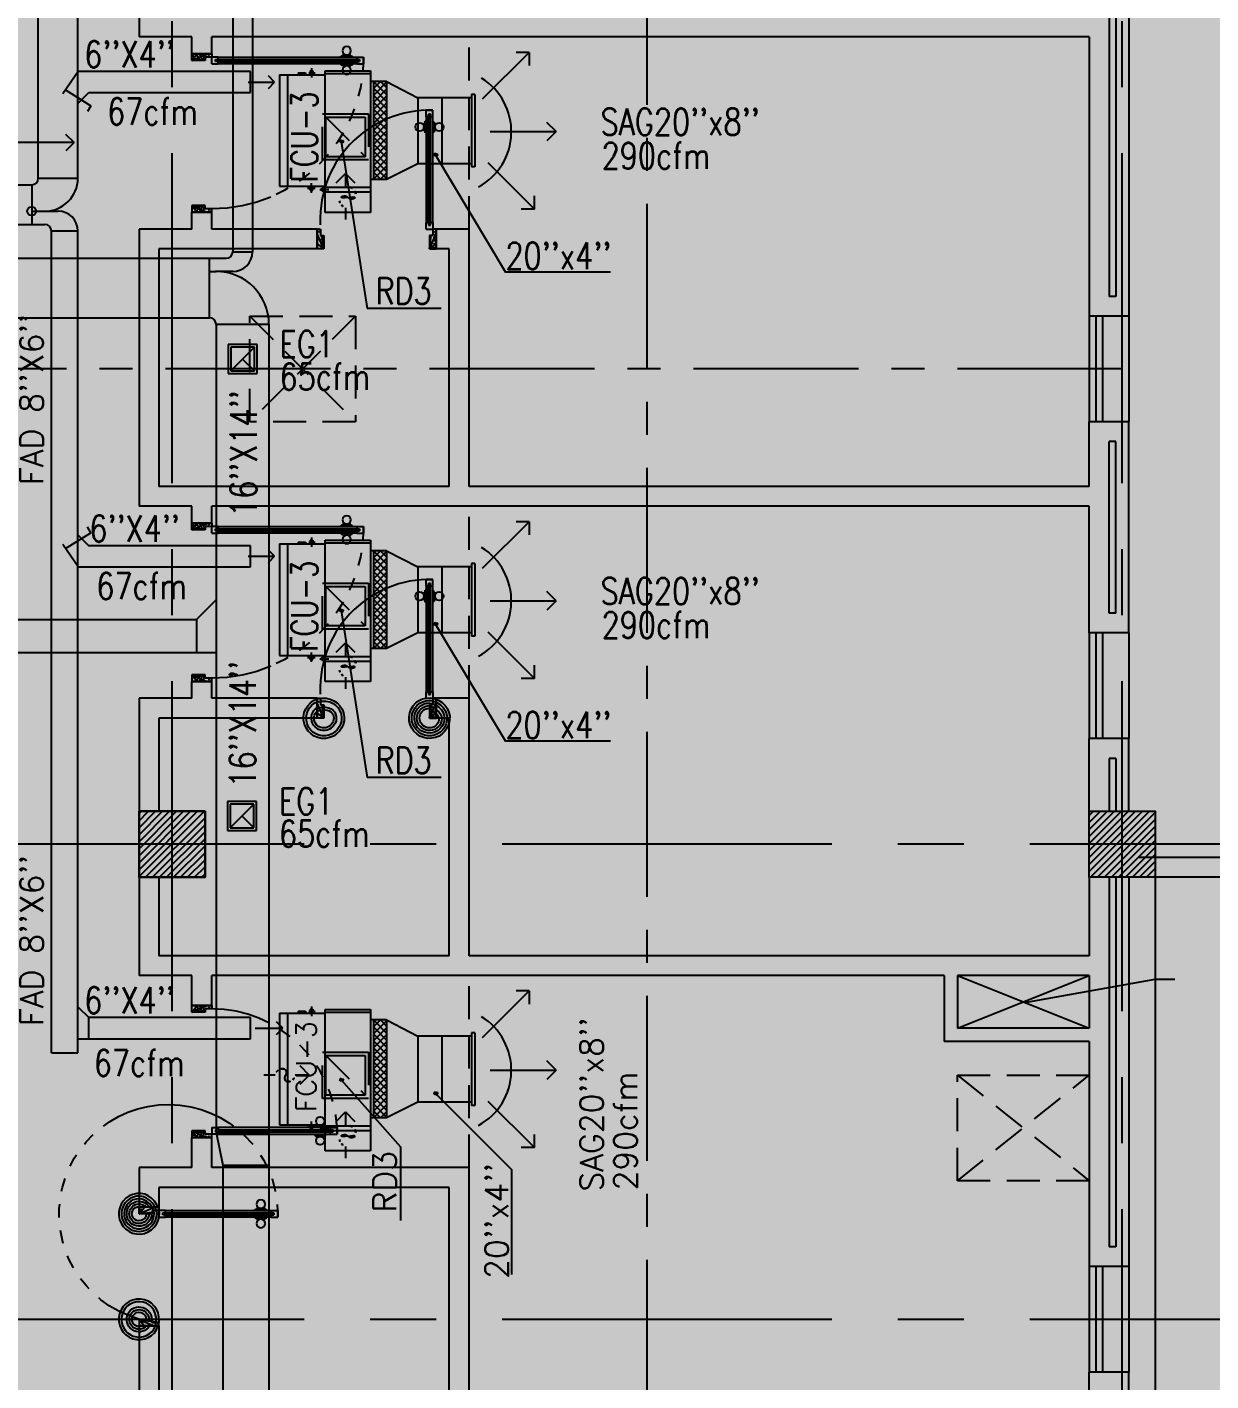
# Model space of a CAD drawing. Extents: x 417866231.7 to 417866328.5, y 43498046.7 to 43498124.2.
# Drawn here: x 417866288.98 to 417866297.95, y 43498063.92 to 43498074.18 of the extents above; entities that cross this region are included whole.
import ezdxf

# ---------------------------------------------------------------- set-up
doc = ezdxf.new("R2010")
doc.units = 0
doc.header["$MEASUREMENT"] = 0
for name, pattern in [('CENTER', [2, 1.25, -0.25, 0.25, -0.25]), ('CENTERX2', [4, 2.5, -0.5, 0.5, -0.5]), ('HIDDEN', [0.375, 0.25, -0.125])]:
    doc.linetypes.add(name, pattern=pattern)
doc.layers.get('0').update_dxf_attribs({"linetype": 'CONTINUOUS'})
for name, color, linetype in [('AXES', 11, 'CENTERX2'), ('AXES1', 11, 'CENTER'), ('COL', 7, 'CONTINUOUS'), ('DOOR', 9, 'CONTINUOUS'), ('DUCT', 6, 'CONTINUOUS'), ('EXDUCT', 10, 'CONTINUOUS'), ('FCU', 6, 'CONTINUOUS'), ('HAT', 11, 'CONTINUOUS'), ('INSUL', 9, 'CONTINUOUS'), ('M-EGU.', 2, 'CONTINUOUS'), ('M-TEXT', 2, 'CONTINUOUS'), ('PROJ-L', 9, 'CONTINUOUS'), ('PSUPPLY', 3, 'HIDDEN'), ('SCD', 2, 'CONTINUOUS'), ('SHAFT', 9, 'CONTINUOUS'), ('TEXT', 6, 'CONTINUOUS'), ('WALL', 9, 'CONTINUOUS'), ('WIN', 9, 'CONTINUOUS')]:
    doc.layers.add(name, color=color, linetype=linetype)
doc.styles.add('ROMANS', font='ROMANS.shx', dxfattribs={"width": 0.6})
doc.styles.add('SIMPLEX', font='simplex.shx', dxfattribs={"width": 0.8})
doc.dimstyles.new('DIM7', dxfattribs={"dimtxt": 0.24, "dimasz": 0.08, "dimexe": 0.07, "dimexo": 0.05, "dimgap": 0.07, "dimtad": 1, "dimzin": 0, "dimdsep": 46, "dimtxsty": 'SIMPLEX', "dimblk": 'ARCHTICK', "dimcen": 0.05, "dimdle": 0.05, "dimclrd": 4, "dimclre": 4, "dimclrt": 2, "dimadec": 0, "dimazin": 0, "dimtp": 2, "dimtm": 2, "dimtfac": 0.114286, "dimtix": 1, "dimtmove": 2, "dimatfit": 3, "dimldrblk": 'DOT', "dimfxl": 0, "dimtolj": 1, "dimtzin": 0, "dimarcsym": 0})

# ---------------------------------------------------------------- blocks, each defined once
blk = doc.blocks.new('DOOR100')
at = {"layer": 'DOOR', "color": 7, "linetype": 'ByBlock'}
for p, q in [((-75, 1250), (-75, 1300)), ((-75, 1300), (-25, 1300)), ((-25, 1300), (-75, 1300)), ((-58, 1250), (-75, 1250)), ((-58, 1250), (-58, 1270)), ((-42, 1270), (-58, 1270)), ((-42, 1250), (-42, 1270)), ((-25, 1250), (-42, 1250)), ((-25, 1250), (-25, 1300)), ((-91, 1205), (-91, 1140)), ((-82, 1205), (-91, 1205)), ((-82, 1140), (-91, 1140)), ((-82, 1128), (-82, 1218)), ((-75, 1218), (-82, 1218)), ((-82, 1205), (-82, 1140)), ((-25, 1218), (-18, 1218)), ((-18, 1128), (-18, 1218)), ((-18, 1205), (-18, 1140)), ((-18, 1205), (-9, 1205)), ((-18, 1140), (-9, 1140)), ((-9, 1205), (-9, 1140)), ((-75, 1128), (-82, 1128)), ((-25, 1128), (-18, 1128)), ((-1200, 0), (-1200, 150)), ((-1200, 150), (-1175, 150)), ((-1200, 150), (-1200, 0)), ((-1150, 0), (-1200, 114)), ((-1175, 150), (-1175, 100)), ((-75, 200), (-58, 200)), ((-75, 150), (-75, 200)), ((-75, 150), (-25, 150)), ((-58, 200), (-58, 180)), ((-58, 180), (-42, 180)), ((-50, 0), (0, 114)), ((-42, 200), (-25, 200)), ((-42, 180), (-42, 200)), ((-25, 200), (-25, 150)), ((0, 150), (-25, 150)), ((-25, 150), (-25, 100)), ((0, 0), (0, 150)), ((0, 150), (0, 0)), ((-1150, 0), (-1200, 40)), ((-1150, 0), (-1200, 0)), ((-1175, 100), (-1150, 100)), ((-1150, 0), (-1163, 100)), ((-1150, 100), (-1150, 0)), ((-50, 100), (-50, 0)), ((-50, 0), (-37, 100)), ((-25, 100), (-50, 100)), ((-50, 0), (0, 40)), ((-50, 0), (0, 0))]:
    blk.add_line(p, q, dxfattribs=at)
at = {"layer": 'DOOR', "linetype": 'ByBlock'}
for p, q in [((-75, 1250), (-75, 200)), ((-58, 200), (-58, 1250)), ((-42, 200), (-42, 1250)), ((-25, 200), (-25, 1250))]:
    blk.add_line(p, q, dxfattribs=at)
at = {"layer": 'DOOR', "color": 7, "linetype": 'ByBlock'}
for centre in [(-124, 1173), (24, 1173)]:
    blk.add_circle(centre, 32.4, dxfattribs=at)
at = {"layer": 'DOOR', "linetype": 'HIDDEN', "ltscale": 0.5}
blk.add_arc((-25, 150), 1150, 90, 180, dxfattribs=at)
at = {"layer": 'DOOR', "color": 7, "linetype": 'ByBlock'}
for centre, radius, start, end in [((-1150, 0), 154, 103.7142, 108.8947), ((-1150, 0), 134, 100.72, 111.8402), ((-50, 0), 134, 68.1598, 79.28), ((-50, 0), 114, 64.0838, 77.3774), ((-50, 0), 154, 71.1053, 76.2858), ((-1150, 0), 94.4, 90, 121.9818), ((-1150, 0), 74.4, 90, 132.2236), ((-1150, 0), 54.4, 90, 156.7926), ((-1150, 0), 34.4, 90, 180), ((-1150, 0), 14.4, 90, 180), ((-50, 0), 94.4, 58.0182, 90), ((-50, 0), 74.4, 47.7764, 90), ((-50, 0), 54.4, 23.2074, 90), ((-50, 0), 34.4, 0, 90), ((-50, 0), 14.4, 0, 90)]:
    blk.add_arc(centre, radius, start, end, dxfattribs=at)
blk = doc.blocks.new('*X105')
at = {"color": 0}
for p, q in [((253129, 132691), (253588, 133150)), ((253129, 132744), (253535, 133150)), ((253129, 132797), (253482, 133150)), ((253129, 132850), (253429, 133150)), ((253129, 132903), (253376, 133150)), ((253129, 132956), (253323, 133150)), ((253129, 133009), (253269, 133150)), ((253129, 133062), (253216, 133150)), ((253129, 133115), (253163, 133150)), ((253141, 132650), (253629, 133138)), ((253194, 132650), (253629, 133085)), ((253247, 132650), (253629, 133031)), ((253300, 132650), (253629, 132978)), ((253353, 132650), (253629, 132925)), ((253406, 132650), (253629, 132872)), ((253459, 132650), (253629, 132819)), ((253512, 132650), (253629, 132766)), ((253565, 132650), (253629, 132713)), ((253618, 132650), (253629, 132660))]:
    blk.add_line(p, q, dxfattribs=at)
blk = doc.blocks.new('COL50')
at = {"layer": 'COL'}
blk.add_lwpolyline([(-250, 250), (-250, -250), (250, -250), (250, 250)], close=True, dxfattribs=at)
blk = doc.blocks.new('DOOR90')
at = {"layer": 'DOOR', "color": 7, "linetype": 'ByBlock'}
for p, q in [((-150, 0), (0, 0)), ((-150, 0), (-150, -25)), ((0, -50), (-114, 0)), ((0, -50), (-40, 0)), ((0, -50), (0, 0)), ((-1000, -25), (-1050, -25)), ((-1050, -75), (-1050, -25)), ((-1050, -25), (-1050, -75)), ((-1000, -75), (-1050, -75)), ((-1000, -42), (-1020, -42)), ((-1020, -42), (-1020, -58)), ((-1000, -58), (-1020, -58)), ((-1000, -25), (-1000, -42)), ((-1000, -58), (-1000, -75)), ((-878, -18), (-968, -18)), ((-968, -25), (-968, -18)), ((-968, -75), (-968, -82)), ((-878, -82), (-968, -82)), ((-955, -9), (-890, -9)), ((-955, -18), (-955, -9)), ((-955, -18), (-890, -18)), ((-955, -82), (-890, -82)), ((-955, -82), (-955, -91)), ((-955, -91), (-890, -91)), ((-890, -18), (-890, -9)), ((-890, -82), (-890, -91)), ((-878, -25), (-878, -18)), ((-878, -75), (-878, -82)), ((-200, -25), (-150, -25)), ((-200, -42), (-200, -25)), ((-180, -42), (-200, -42)), ((-200, -58), (-180, -58)), ((-200, -75), (-200, -58)), ((-150, -75), (-200, -75)), ((-180, -58), (-180, -42)), ((-150, -25), (-100, -25)), ((-150, -75), (-150, -25)), ((-100, -25), (-100, -50)), ((0, -50), (-100, -37)), ((-100, -50), (0, -50)), ((-150, -875), (-100, -875)), ((-150, -900), (-150, -875)), ((-150, -900), (0, -900)), ((0, -900), (-150, -900)), ((0, -850), (-114, -900)), ((-100, -875), (-100, -850)), ((0, -850), (-100, -863)), ((-100, -850), (0, -850)), ((0, -850), (-40, -900)), ((0, -850), (0, -900))]:
    blk.add_line(p, q, dxfattribs=at)
at = {"layer": 'DOOR', "linetype": 'ByBlock'}
for p, q in [((-200, -25), (-1000, -25)), ((-200, -42), (-1000, -42)), ((-200, -58), (-1000, -58)), ((-1000, -75), (-200, -75))]:
    blk.add_line(p, q, dxfattribs=at)
at = {"layer": 'DOOR', "color": 7, "linetype": 'ByBlock'}
for centre in [(-923, 24), (-923, -124)]:
    blk.add_circle(centre, 32.4, dxfattribs=at)
for centre, radius, start, end in [((0, -50), 154, 161.1053, 166.2858), ((0, -50), 94.4, 148.0182, 180), ((0, -50), 134, 158.1598, 169.28), ((0, -50), 114, 154.0838, 167.3774), ((0, -50), 74.4, 137.7764, 180), ((0, -50), 54.4, 113.2074, 180), ((0, -50), 34.4, 90, 180), ((0, -50), 14.4, 90, 180), ((0, -850), 154, 193.7142, 198.8947), ((0, -850), 134, 190.72, 201.8402), ((0, -850), 94.4, 180, 211.9818), ((0, -850), 74.4, 180, 222.2236), ((0, -850), 54.4, 180, 246.7926), ((0, -850), 34.4, 180, 270), ((0, -850), 14.4, 180, 270)]:
    blk.add_arc(centre, radius, start, end, dxfattribs=at)
at = {"layer": 'DOOR', "linetype": 'HIDDEN', "ltscale": 0.5}
blk.add_arc((-222, -50), 828, 178.2701, 275.003, dxfattribs=at)
blk = doc.blocks.new('*X106')
at = {"color": 0}
for p, q in [((245928, 132650), (246428, 133150)), ((245929, 132703), (246375, 133150)), ((245929, 132756), (246322, 133150)), ((245929, 132809), (246269, 133150)), ((245929, 132862), (246216, 133150)), ((245929, 132915), (246163, 133150)), ((245929, 132968), (246110, 133150)), ((245929, 133021), (246057, 133150)), ((245929, 133074), (246004, 133150)), ((245929, 133127), (245951, 133150)), ((245981, 132650), (246429, 133097)), ((246034, 132650), (246429, 133044)), ((246087, 132650), (246429, 132991)), ((246140, 132650), (246429, 132938)), ((246193, 132650), (246429, 132885)), ((246246, 132650), (246429, 132832)), ((246299, 132650), (246429, 132779)), ((246353, 132650), (246429, 132726)), ((246406, 132650), (246429, 132673))]:
    blk.add_line(p, q, dxfattribs=at)
blk = doc.blocks.new('DOOR-10')
at = {"layer": 'DOOR', "color": 0, "linetype": 'ByBlock'}
for p, q in [((-26, 1100), (-76, 1100)), ((-76, 1100), (-26, 1100)), ((-76, 1050), (-76, 1100)), ((-59, 1050), (-76, 1050)), ((-43, 1070), (-59, 1070)), ((-59, 1050), (-59, 1070)), ((-43, 1050), (-43, 1070)), ((-26, 1050), (-43, 1050)), ((-26, 1050), (-26, 1100)), ((-83, 1005), (-92, 1005)), ((-92, 1005), (-92, 940)), ((-83, 940), (-92, 940)), ((-76, 1018), (-83, 1018)), ((-83, 928), (-83, 1018)), ((-83, 1005), (-83, 940)), ((-76, 928), (-83, 928)), ((-26, 1018), (-18, 1018)), ((-26, 928), (-18, 928)), ((-18, 928), (-18, 1018)), ((-18, 1005), (-9, 1005)), ((-18, 1005), (-18, 940)), ((-18, 940), (-9, 940)), ((-9, 1005), (-9, 940)), ((-1001, 0), (-1001, 150)), ((-1001, 150), (-976, 150)), ((-1001, 150), (-1001, 0)), ((-976, 150), (-976, 100)), ((-76, 200), (-59, 200)), ((-76, 150), (-76, 200)), ((-76, 150), (-26, 150)), ((-59, 200), (-59, 180)), ((-59, 180), (-43, 180)), ((-43, 200), (-26, 200)), ((-43, 180), (-43, 200)), ((-26, 200), (-26, 150)), ((-1, 150), (-26, 150)), ((-26, 150), (-26, 100)), ((-951, 0), (-1001, 0)), ((-976, 100), (-951, 100)), ((-951, 100), (-951, 0)), ((-51, 100), (-51, 0)), ((-26, 100), (-51, 100)), ((-51, 0), (-1, 0))]:
    blk.add_line(p, q, dxfattribs=at)
at = {"layer": 'DOOR', "linetype": 'ByBlock'}
for p, q in [((-76, 1050), (-76, 200)), ((-59, 200), (-59, 1050)), ((-43, 200), (-43, 1050)), ((-26, 200), (-26, 1050))]:
    blk.add_line(p, q, dxfattribs=at)
at = {"layer": 'DOOR', "color": 9, "linetype": 'ByBlock'}
for p, q in [((-951, 0), (-1001, 114)), ((-51, 0), (-1, 114)), ((-1, 0), (-1, 150)), ((-951, 0), (-1001, 40)), ((-951, 0), (-964, 100)), ((-51, 0), (-37, 100)), ((-51, 0), (-1, 40))]:
    blk.add_line(p, q, dxfattribs=at)
at = {"layer": 'DOOR', "color": 0, "linetype": 'ByBlock'}
for centre in [(-124, 973), (23, 973)]:
    blk.add_circle(centre, 32.4, dxfattribs=at)
at = {"layer": 'DOOR', "linetype": 'HIDDEN', "ltscale": 0.5}
blk.add_arc((-23, 149), 952, 93.1482, 179.9482, dxfattribs=at)
at = {"layer": 'DOOR', "color": 9, "linetype": 'ByBlock'}
for centre, radius, start, end in [((-951, 0), 154, 103.7142, 108.8947), ((-951, 0), 134, 100.72, 111.8402), ((-51, 0), 134, 68.1598, 79.28), ((-51, 0), 114, 64.0838, 77.3774), ((-51, 0), 154, 71.1053, 76.2858), ((-951, 0), 94.4, 90, 121.9818), ((-951, 0), 74.4, 90, 132.2236), ((-951, 0), 54.4, 90, 156.7926), ((-951, 0), 34.4, 90, 180), ((-951, 0), 14.4, 90, 180), ((-51, 0), 94.4, 58.0182, 90), ((-51, 0), 74.4, 47.7764, 90), ((-51, 0), 54.4, 23.2074, 90), ((-51, 0), 34.4, 0, 90), ((-51, 0), 14.4, 0, 90)]:
    blk.add_arc(centre, radius, start, end, dxfattribs=at)
blk = doc.blocks.new('*X41')
at = {"color": 0}
for p, q in [((16890, -2467), (16943, -2414)), ((16890, -2520), (16990, -2420)), ((16990, -2512), (16892, -2414)), ((16990, -2459), (16945, -2414)), ((16990, -2565), (16890, -2465)), ((16890, -2573), (16990, -2473)), ((16990, -2619), (16890, -2519)), ((16890, -2626), (16990, -2526)), ((16990, -2672), (16890, -2572)), ((16890, -2679), (16990, -2579)), ((16990, -2725), (16890, -2625)), ((16890, -2732), (16990, -2632)), ((16990, -2778), (16890, -2678)), ((16890, -2785), (16990, -2685)), ((16990, -2831), (16890, -2731)), ((16890, -2838), (16990, -2738)), ((16990, -2884), (16890, -2784)), ((16890, -2891), (16990, -2791)), ((16990, -2937), (16890, -2837)), ((16890, -2944), (16990, -2844)), ((16990, -2990), (16890, -2890)), ((16890, -2997), (16990, -2897)), ((16990, -3043), (16890, -2943)), ((16890, -3050), (16990, -2950)), ((16990, -3096), (16890, -2996)), ((16890, -3103), (16990, -3003)), ((16990, -3149), (16890, -3049)), ((16892, -3155), (16990, -3056)), ((16944, -3155), (16890, -3102)), ((16945, -3155), (16990, -3109))]:
    blk.add_line(p, q, dxfattribs=at)

msp = doc.modelspace()

# ---------------------------------------------------------------- hatches: boundary and pattern name
at = {"layer": 'HAT'}
h = msp.add_hatch(dxfattribs=at)
h.set_pattern_fill('ANSI31', color=256, scale=300, style=0)
h.set_pattern_definition([(45, (0, 0), (-26.5165042945, 26.5165042945), [])])
h.paths.add_polyline_path([(417866294.387, 43498070.303), (417866294.637, 43498070.303), (417866294.637, 43498070.553, 0.414214)])
h.paths.add_polyline_path([(417866294.637, 43498070.553), (417866294.637, 43498070.303), (417866294.887, 43498070.303, 0.414214)])
h.paths.add_polyline_path([(417866294.887, 43498070.303), (417866294.637, 43498070.303), (417866294.637, 43498070.053, 0.414214)])
h.paths.add_polyline_path([(417866294.637, 43498070.303), (417866294.387, 43498070.303, 0.414214), (417866294.637, 43498070.053)])

# ---------------------------------------------------------------- linework, layer by layer
at = {"layer": 'AXES'}
for p, q in [((417866290.079, 43498046.724), (417866290.079, 43498123.537)), ((417866297.279, 43498046.724), (417866297.279, 43498123.537)), ((417866307.079, 43498067.989), (417866239.039, 43498067.989)), ((417866307.079, 43498064.389), (417866239.039, 43498064.389))]:
    msp.add_line(p, q, dxfattribs=at)
at = {"layer": 'AXES1'}
for p, q in [((417866293.679, 43498053.589), (417866293.679, 43498112.409)), ((417866297.279, 43498071.589), (417866239.039, 43498071.589))]:
    msp.add_line(p, q, dxfattribs=at)
at = {"layer": 'DUCT', "linetype": 'ByBlock'}
for p, q in [((417866289.365, 43498073.034), (417866289.365, 43498079.9)), ((417866289.065, 43498073.034), (417866289.065, 43498076.356)), ((417866282.869, 43498072.984), (417866289.015, 43498072.984)), ((417866289.015, 43498072.984), (417866289.015, 43498072.684)), ((417866289.065, 43498073.034), (417866289.365, 43498073.034)), ((417866289.015, 43498072.784), (417866289.215, 43498072.784)), ((417866273.375, 43498072.684), (417866289.115, 43498072.684)), ((417866289.165, 43498072.634), (417866289.365, 43498072.634)), ((417866289.165, 43498066.409), (417866289.165, 43498072.634)), ((417866289.365, 43498066.409), (417866289.365, 43498072.634)), ((417866289.449, 43498066.515), (417866289.449, 43498066.675)), ((417866289.165, 43498066.409), (417866289.365, 43498066.409))]:
    msp.add_line(p, q, dxfattribs=at)
at = {"layer": 'DUCT'}
for p, q in [((417866289.368, 43498073.842), (417866289.25, 43498073.674)), ((417866290.674, 43498073.842), (417866289.368, 43498073.842)), ((417866290.674, 43498073.682), (417866290.674, 43498073.842)), ((417866289.271, 43498073.703), (417866289.462, 43498073.583)), ((417866289.368, 43498073.602), (417866289.448, 43498073.682)), ((417866289.448, 43498073.682), (417866290.674, 43498073.682)), ((417866289.462, 43498073.583), (417866289.439, 43498073.538)), ((417866289.462, 43498073.583), (417866289.462, 43498073.583)), ((417866289.271, 43498070.228), (417866289.462, 43498070.348)), ((417866289.368, 43498070.33), (417866289.448, 43498070.25)), ((417866289.462, 43498070.348), (417866289.439, 43498070.394)), ((417866289.462, 43498070.348), (417866289.462, 43498070.348)), ((417866289.368, 43498070.09), (417866289.25, 43498070.258)), ((417866290.674, 43498070.25), (417866289.448, 43498070.25)), ((417866290.674, 43498070.09), (417866290.674, 43498070.25)), ((417866289.368, 43498070.09), (417866290.674, 43498070.09)), ((417866289.368, 43498066.755), (417866289.448, 43498066.675)), ((417866290.674, 43498066.675), (417866289.448, 43498066.675)), ((417866290.674, 43498066.515), (417866290.674, 43498066.675)), ((417866289.368, 43498066.515), (417866290.674, 43498066.515))]:
    msp.add_line(p, q, dxfattribs=at)
at = {"layer": 'DUCT', "linetype": 'Continuous'}
for p, q in [((417866291.704, 43498073.767), (417866291.94, 43498073.644)), ((417866292.122, 43498073.644), (417866291.94, 43498073.644)), ((417866291.94, 43498073.644), (417866291.94, 43498073.144)), ((417866292.122, 43498073.644), (417866292.122, 43498073.144)), ((417866292.347, 43498073.644), (417866292.122, 43498073.644)), ((417866291.94, 43498073.144), (417866291.704, 43498073.025)), ((417866292.122, 43498073.144), (417866291.94, 43498073.144)), ((417866292.347, 43498073.144), (417866292.122, 43498073.144)), ((417866291.704, 43498070.212), (417866291.94, 43498070.089)), ((417866292.122, 43498070.089), (417866291.94, 43498070.089)), ((417866291.94, 43498070.089), (417866291.94, 43498069.589)), ((417866292.122, 43498070.089), (417866292.122, 43498069.589)), ((417866292.347, 43498070.089), (417866292.122, 43498070.089)), ((417866291.94, 43498069.589), (417866291.704, 43498069.47)), ((417866292.122, 43498069.589), (417866291.94, 43498069.589)), ((417866292.347, 43498069.589), (417866292.122, 43498069.589)), ((417866291.704, 43498066.657), (417866291.94, 43498066.534)), ((417866292.122, 43498066.534), (417866291.94, 43498066.534)), ((417866291.94, 43498066.534), (417866291.94, 43498066.034)), ((417866291.94, 43498066.034), (417866291.704, 43498065.915)), ((417866292.122, 43498066.034), (417866291.94, 43498066.034))]:
    msp.add_line(p, q, dxfattribs=at)
at = {"layer": 'DUCT', "linetype": 'ByBlock'}
msp.add_circle((417866289.015, 43498072.784), 0.0334, dxfattribs=at)
for centre, radius, start, end in [((417866289.015, 43498073.034), 0.05, 270, 0), ((417866289.115, 43498073.034), 0.25, 270, 0), ((417866289.215, 43498072.634), 0.15, 0, 90), ((417866289.115, 43498072.634), 0.05, 0, 90)]:
    msp.add_arc(centre, radius, start, end, dxfattribs=at)
at = {"layer": 'EXDUCT', "linetype": 'ByBlock'}
for p, q in [((417866290.538, 43498075.397), (417866290.538, 43498072.477)), ((417866290.688, 43498075.397), (417866290.688, 43498072.477)), ((417866290.538, 43498072.477), (417866290.688, 43498072.477)), ((417866285.237, 43498072.427), (417866290.488, 43498072.427)), ((417866290.363, 43498071.977), (417866290.363, 43498072.427)), ((417866290.363, 43498072.327), (417866290.413, 43498072.327)), ((417866290.538, 43498072.327), (417866290.405, 43498072.327)), ((417866285.237, 43498071.977), (417866290.363, 43498071.977)), ((417866290.413, 43498071.927), (417866290.813, 43498071.927)), ((417866290.413, 43498071.927), (417866290.413, 43498065.804)), ((417866290.813, 43498071.927), (417866290.813, 43498060.309)), ((417866290.413, 43498069.841), (417866290.263, 43498069.691)), ((417866285.217, 43498069.691), (417866290.263, 43498069.691)), ((417866290.263, 43498069.691), (417866290.263, 43498069.441)), ((417866285.217, 43498069.441), (417866290.413, 43498069.441)), ((417866290.413, 43498065.804), (417866290.463, 43498065.556)), ((417866290.413, 43498065.804), (417866290.813, 43498065.804)), ((417866290.463, 43498065.556), (417866290.813, 43498065.556)), ((417866290.463, 43498065.556), (417866290.463, 43498060.409))]:
    msp.add_line(p, q, dxfattribs=at)
for centre, radius, start, end in [((417866290.488, 43498072.477), 0.05, 270, 0), ((417866290.538, 43498072.477), 0.15, 270, 0), ((417866290.413, 43498071.927), 0.4, 0, 90), ((417866290.363, 43498071.927), 0.05, 0, 90)]:
    msp.add_arc(centre, radius, start, end, dxfattribs=at)
at = {"layer": 'FCU', "color": 6}
for p, q in [((417866290.893, 43498073.818), (417866290.893, 43498072.974)), ((417866290.893, 43498073.818), (417866291.239, 43498073.818)), ((417866291.239, 43498072.927), (417866291.239, 43498073.847)), ((417866291.239, 43498073.847), (417866291.582, 43498073.847)), ((417866291.582, 43498073.847), (417866291.582, 43498072.927)), ((417866290.893, 43498072.974), (417866291.239, 43498072.974)), ((417866291.582, 43498072.927), (417866291.239, 43498072.927)), ((417866290.893, 43498070.263), (417866290.893, 43498069.419)), ((417866290.893, 43498070.263), (417866291.239, 43498070.263)), ((417866291.239, 43498069.372), (417866291.239, 43498070.292)), ((417866291.239, 43498070.292), (417866291.582, 43498070.292)), ((417866291.582, 43498070.292), (417866291.582, 43498069.372)), ((417866290.893, 43498069.419), (417866291.239, 43498069.419)), ((417866291.582, 43498069.372), (417866291.239, 43498069.372)), ((417866291.239, 43498065.817), (417866291.239, 43498066.737)), ((417866291.239, 43498066.737), (417866291.582, 43498066.737)), ((417866291.582, 43498066.737), (417866291.582, 43498065.817)), ((417866290.893, 43498066.708), (417866290.893, 43498065.864)), ((417866290.893, 43498066.708), (417866291.239, 43498066.708)), ((417866290.893, 43498065.864), (417866291.239, 43498065.864)), ((417866291.582, 43498065.817), (417866291.239, 43498065.817))]:
    msp.add_line(p, q, dxfattribs=at)
at = {"layer": 'FCU', "color": 3}
for p, q in [((417866290.953, 43498073.818), (417866290.953, 43498072.974)), ((417866291.035, 43498073.833), (417866291.035, 43498073.818)), ((417866291.035, 43498073.833), (417866291.09, 43498073.833)), ((417866291.09, 43498073.833), (417866291.09, 43498073.818)), ((417866291.114, 43498073.833), (417866291.162, 43498073.833)), ((417866291.125, 43498073.848), (417866291.145, 43498073.848)), ((417866291.125, 43498073.848), (417866291.125, 43498073.818)), ((417866291.135, 43498073.868), (417866291.135, 43498073.796)), ((417866291.145, 43498073.848), (417866291.145, 43498073.818)), ((417866291.239, 43498073.826), (417866291.582, 43498073.826)), ((417866291.704, 43498073.767), (417866291.582, 43498073.767)), ((417866291.604, 43498073.767), (417866291.604, 43498073.025)), ((417866291.704, 43498073.767), (417866291.704, 43498073.025)), ((417866291.125, 43498072.944), (417866291.125, 43498072.974)), ((417866291.135, 43498072.924), (417866291.135, 43498072.997)), ((417866291.145, 43498072.944), (417866291.145, 43498072.974)), ((417866291.704, 43498073.025), (417866291.582, 43498073.025)), ((417866291.105, 43498072.959), (417866291.162, 43498072.959)), ((417866291.125, 43498072.944), (417866291.145, 43498072.944)), ((417866291.198, 43498072.948), (417866291.266, 43498072.948)), ((417866291.214, 43498072.938), (417866291.214, 43498072.958)), ((417866291.214, 43498072.958), (417866291.239, 43498072.958)), ((417866291.214, 43498072.938), (417866291.239, 43498072.938)), ((417866291.239, 43498072.966), (417866291.582, 43498072.966)), ((417866291.239, 43498072.775), (417866291.239, 43498072.927)), ((417866291.582, 43498072.927), (417866291.582, 43498072.775)), ((417866291.582, 43498072.775), (417866291.239, 43498072.775)), ((417866291.135, 43498070.313), (417866291.135, 43498070.241)), ((417866290.953, 43498070.263), (417866290.953, 43498069.419)), ((417866291.035, 43498070.278), (417866291.035, 43498070.263)), ((417866291.035, 43498070.278), (417866291.09, 43498070.278)), ((417866291.09, 43498070.278), (417866291.09, 43498070.263)), ((417866291.114, 43498070.278), (417866291.162, 43498070.278)), ((417866291.125, 43498070.293), (417866291.145, 43498070.293)), ((417866291.125, 43498070.293), (417866291.125, 43498070.263)), ((417866291.145, 43498070.293), (417866291.145, 43498070.263)), ((417866291.239, 43498070.271), (417866291.582, 43498070.271)), ((417866291.704, 43498070.212), (417866291.582, 43498070.212)), ((417866291.604, 43498070.212), (417866291.604, 43498069.47)), ((417866291.704, 43498070.212), (417866291.704, 43498069.47)), ((417866291.105, 43498069.404), (417866291.162, 43498069.404)), ((417866291.125, 43498069.389), (417866291.125, 43498069.419)), ((417866291.125, 43498069.389), (417866291.145, 43498069.389)), ((417866291.135, 43498069.369), (417866291.135, 43498069.442)), ((417866291.145, 43498069.389), (417866291.145, 43498069.419)), ((417866291.198, 43498069.393), (417866291.266, 43498069.393)), ((417866291.214, 43498069.383), (417866291.214, 43498069.403)), ((417866291.214, 43498069.403), (417866291.239, 43498069.403)), ((417866291.214, 43498069.383), (417866291.239, 43498069.383)), ((417866291.239, 43498069.411), (417866291.582, 43498069.411)), ((417866291.704, 43498069.47), (417866291.582, 43498069.47)), ((417866291.239, 43498069.22), (417866291.239, 43498069.372)), ((417866291.582, 43498069.372), (417866291.582, 43498069.22)), ((417866291.582, 43498069.22), (417866291.239, 43498069.22)), ((417866291.035, 43498066.723), (417866291.035, 43498066.708)), ((417866291.035, 43498066.723), (417866291.09, 43498066.723)), ((417866291.09, 43498066.723), (417866291.09, 43498066.708)), ((417866291.114, 43498066.723), (417866291.162, 43498066.723)), ((417866291.125, 43498066.738), (417866291.145, 43498066.738)), ((417866291.125, 43498066.738), (417866291.125, 43498066.708)), ((417866291.135, 43498066.758), (417866291.135, 43498066.686)), ((417866291.145, 43498066.738), (417866291.145, 43498066.708)), ((417866291.239, 43498066.716), (417866291.582, 43498066.716)), ((417866290.953, 43498066.708), (417866290.953, 43498065.864)), ((417866291.704, 43498066.657), (417866291.582, 43498066.657)), ((417866291.604, 43498066.657), (417866291.604, 43498065.915)), ((417866291.704, 43498066.657), (417866291.704, 43498065.915)), ((417866291.704, 43498065.915), (417866291.582, 43498065.915)), ((417866291.105, 43498065.849), (417866291.162, 43498065.849)), ((417866291.125, 43498065.834), (417866291.125, 43498065.864)), ((417866291.125, 43498065.834), (417866291.145, 43498065.834)), ((417866291.135, 43498065.814), (417866291.135, 43498065.887)), ((417866291.145, 43498065.834), (417866291.145, 43498065.864)), ((417866291.198, 43498065.838), (417866291.266, 43498065.838)), ((417866291.214, 43498065.828), (417866291.214, 43498065.848)), ((417866291.214, 43498065.848), (417866291.239, 43498065.848)), ((417866291.214, 43498065.828), (417866291.239, 43498065.828)), ((417866291.239, 43498065.856), (417866291.582, 43498065.856)), ((417866291.239, 43498065.665), (417866291.239, 43498065.817)), ((417866291.582, 43498065.817), (417866291.582, 43498065.665)), ((417866291.582, 43498065.665), (417866291.239, 43498065.665))]:
    msp.add_line(p, q, dxfattribs=at)
at = {"layer": 'INSUL'}
for p, q in [((417866297.179, 43498074.939), (417866297.179, 43498072.139)), ((417866297.229, 43498074.939), (417866297.229, 43498072.139)), ((417866297.229, 43498072.139), (417866297.179, 43498072.139)), ((417866297.229, 43498071.039), (417866297.179, 43498071.039)), ((417866297.179, 43498069.739), (417866297.179, 43498071.039)), ((417866297.229, 43498069.739), (417866297.229, 43498071.039)), ((417866297.229, 43498069.739), (417866297.179, 43498069.739)), ((417866297.179, 43498068.639), (417866297.179, 43498068.239)), ((417866297.229, 43498068.639), (417866297.179, 43498068.639)), ((417866297.229, 43498068.639), (417866297.229, 43498068.239)), ((417866297.179, 43498067.739), (417866297.179, 43498064.939)), ((417866297.229, 43498067.739), (417866297.229, 43498064.939)), ((417866297.229, 43498064.939), (417866297.179, 43498064.939))]:
    msp.add_line(p, q, dxfattribs=at)
at = {"layer": 'M-EGU.', "linetype": 'HIDDEN'}
for p, q in [((417866292.329, 43498072.649), (417866292.329, 43498074.104)), ((417866292.329, 43498072.649), (417866292.329, 43498074.061)), ((417866291.218, 43498073.522), (417866291.568, 43498073.522)), ((417866291.218, 43498073.172), (417866291.218, 43498073.522)), ((417866291.243, 43498073.497), (417866291.543, 43498073.197)), ((417866291.568, 43498073.522), (417866291.568, 43498073.172)), ((417866291.568, 43498073.172), (417866291.218, 43498073.172)), ((417866292.329, 43498069.094), (417866292.329, 43498070.549)), ((417866292.329, 43498069.094), (417866292.329, 43498070.506)), ((417866291.218, 43498069.967), (417866291.568, 43498069.967)), ((417866291.218, 43498069.617), (417866291.218, 43498069.967)), ((417866291.243, 43498069.942), (417866291.543, 43498069.642)), ((417866291.568, 43498069.967), (417866291.568, 43498069.617)), ((417866291.568, 43498069.617), (417866291.218, 43498069.617)), ((417866292.329, 43498065.539), (417866292.329, 43498066.994)), ((417866292.329, 43498065.539), (417866292.329, 43498066.994)), ((417866292.329, 43498065.539), (417866292.329, 43498066.951)), ((417866291.218, 43498066.412), (417866291.568, 43498066.412)), ((417866291.218, 43498066.062), (417866291.218, 43498066.412)), ((417866291.568, 43498066.412), (417866291.568, 43498066.062)), ((417866291.243, 43498066.387), (417866291.543, 43498066.087)), ((417866291.568, 43498066.062), (417866291.218, 43498066.062))]:
    msp.add_line(p, q, dxfattribs=at)
at = {"layer": 'M-EGU.', "color": 2}
for p, q in [((417866292.431, 43498073.634), (417866292.785, 43498073.987)), ((417866292.785, 43498073.987), (417866292.685, 43498073.987)), ((417866292.785, 43498073.987), (417866292.785, 43498073.887)), ((417866292.488, 43498073.387), (417866292.988, 43498073.387)), ((417866292.988, 43498073.387), (417866292.918, 43498073.457)), ((417866292.988, 43498073.387), (417866292.918, 43498073.316)), ((417866292.471, 43498073.153), (417866292.825, 43498072.8)), ((417866292.825, 43498072.8), (417866292.825, 43498072.9)), ((417866292.825, 43498072.8), (417866292.725, 43498072.8)), ((417866292.431, 43498070.079), (417866292.785, 43498070.432)), ((417866292.785, 43498070.432), (417866292.685, 43498070.432)), ((417866292.785, 43498070.432), (417866292.785, 43498070.332)), ((417866292.988, 43498069.832), (417866292.918, 43498069.902)), ((417866292.488, 43498069.832), (417866292.988, 43498069.832)), ((417866292.988, 43498069.832), (417866292.918, 43498069.761)), ((417866292.471, 43498069.598), (417866292.825, 43498069.245)), ((417866292.825, 43498069.245), (417866292.825, 43498069.345)), ((417866292.825, 43498069.245), (417866292.725, 43498069.245)), ((417866292.431, 43498066.524), (417866292.785, 43498066.877)), ((417866292.122, 43498066.534), (417866292.122, 43498066.034)), ((417866292.488, 43498066.277), (417866292.988, 43498066.277)), ((417866292.471, 43498066.043), (417866292.825, 43498065.69))]:
    msp.add_line(p, q, dxfattribs=at)
at = {"layer": 'M-EGU.'}
for p, q in [((417866290.856, 43498073.762), (417866290.809, 43498073.809)), ((417866290.656, 43498073.762), (417866290.856, 43498073.762)), ((417866290.809, 43498073.714), (417866290.856, 43498073.762)), ((417866291.243, 43498073.497), (417866291.543, 43498073.497)), ((417866291.243, 43498073.197), (417866291.243, 43498073.497)), ((417866291.543, 43498073.497), (417866291.543, 43498073.197)), ((417866289.336, 43498073.304), (417866288.897, 43498073.304)), ((417866289.336, 43498073.304), (417866289.274, 43498073.365)), ((417866289.336, 43498073.304), (417866289.274, 43498073.242)), ((417866291.543, 43498073.197), (417866291.243, 43498073.197)), ((417866291.323, 43498072.999), (417866291.394, 43498073.07)), ((417866291.394, 43498073.07), (417866291.464, 43498072.999)), ((417866291.394, 43498073.07), (417866291.394, 43498072.969)), ((417866291.394, 43498072.809), (417866291.394, 43498072.721)), ((417866290.856, 43498070.17), (417866290.809, 43498070.217)), ((417866290.656, 43498070.17), (417866290.856, 43498070.17)), ((417866290.809, 43498070.123), (417866290.856, 43498070.17)), ((417866291.243, 43498069.942), (417866291.543, 43498069.942)), ((417866291.243, 43498069.642), (417866291.243, 43498069.942)), ((417866291.543, 43498069.942), (417866291.543, 43498069.642)), ((417866291.543, 43498069.642), (417866291.243, 43498069.642)), ((417866291.323, 43498069.444), (417866291.394, 43498069.515)), ((417866291.394, 43498069.515), (417866291.464, 43498069.444)), ((417866291.394, 43498069.515), (417866291.394, 43498069.414)), ((417866291.394, 43498069.254), (417866291.394, 43498069.166)), ((417866290.917, 43498066.595), (417866290.869, 43498066.642)), ((417866290.709, 43498066.595), (417866290.917, 43498066.595)), ((417866290.869, 43498066.548), (417866290.917, 43498066.595)), ((417866291.047, 43498066.311), (417866291.117, 43498066.24)), ((417866291.243, 43498066.387), (417866291.543, 43498066.387)), ((417866291.243, 43498066.087), (417866291.243, 43498066.387)), ((417866291.543, 43498066.387), (417866291.543, 43498066.087)), ((417866290.86, 43498066.24), (417866290.774, 43498066.24)), ((417866291.117, 43498066.24), (417866291.011, 43498066.24)), ((417866291.117, 43498066.24), (417866291.047, 43498066.169)), ((417866291.543, 43498066.087), (417866291.243, 43498066.087)), ((417866291.323, 43498065.889), (417866291.394, 43498065.96)), ((417866291.394, 43498065.96), (417866291.464, 43498065.889)), ((417866291.394, 43498065.96), (417866291.394, 43498065.859)), ((417866291.394, 43498065.699), (417866291.394, 43498065.611))]:
    msp.add_line(p, q, dxfattribs=at)
at = {"layer": 'M-EGU.', "color": 7}
for p, q in [((417866292.372, 43498073.669), (417866292.347, 43498073.669)), ((417866292.347, 43498073.669), (417866292.347, 43498073.119)), ((417866292.372, 43498073.669), (417866292.372, 43498073.119)), ((417866292.372, 43498073.119), (417866292.347, 43498073.119)), ((417866292.372, 43498070.114), (417866292.347, 43498070.114)), ((417866292.347, 43498070.114), (417866292.347, 43498069.564)), ((417866292.372, 43498070.114), (417866292.372, 43498069.564)), ((417866292.372, 43498069.564), (417866292.347, 43498069.564)), ((417866292.372, 43498066.559), (417866292.347, 43498066.559)), ((417866292.347, 43498066.559), (417866292.347, 43498066.009)), ((417866292.372, 43498066.559), (417866292.372, 43498066.009)), ((417866292.372, 43498066.009), (417866292.347, 43498066.009))]:
    msp.add_line(p, q, dxfattribs=at)
at = {"layer": 'M-EGU.', "color": 4}
for p, q in [((417866292.785, 43498066.877), (417866292.685, 43498066.877)), ((417866292.785, 43498066.877), (417866292.785, 43498066.777)), ((417866292.347, 43498066.534), (417866292.122, 43498066.534)), ((417866292.988, 43498066.277), (417866292.918, 43498066.347)), ((417866292.988, 43498066.277), (417866292.918, 43498066.206)), ((417866292.347, 43498066.034), (417866292.122, 43498066.034)), ((417866292.825, 43498065.69), (417866292.725, 43498065.69)), ((417866292.825, 43498065.69), (417866292.825, 43498065.79))]:
    msp.add_line(p, q, dxfattribs=at)
at = {"layer": 'M-EGU.'}
for centre, radius, start, end in [((417866291.384, 43498072.865), 0.0355, 39.0979, 184.6011), ((417866291.406, 43498072.899), 0.0704, 56.0679, 99.9416), ((417866291.439, 43498072.909), 0.0345, 219.098, 10.0907), ((417866291.409, 43498072.904), 0.0644, 10.0907, 56.0679), ((417866291.403, 43498072.867), 0.0545, 184.6012, 220.2112), ((417866291.419, 43498072.88), 0.0752, 220.2111, 250.3796), ((417866291.406, 43498069.344), 0.0704, 56.0679, 99.9416), ((417866291.409, 43498069.349), 0.0644, 10.0907, 56.0679), ((417866291.384, 43498069.31), 0.0355, 39.0979, 184.6011), ((417866291.403, 43498069.312), 0.0545, 184.6012, 220.2112), ((417866291.439, 43498069.354), 0.0345, 219.098, 10.0907), ((417866291.419, 43498069.325), 0.0752, 220.2111, 250.3796), ((417866290.919, 43498066.229), 0.0597, 127.0703, 169.629), ((417866290.914, 43498066.236), 0.0519, 81.2481, 127.0703), ((417866290.918, 43498066.258), 0.0295, 314.5639, 81.2481), ((417866290.958, 43498066.217), 0.0276, 134.5639, 269.6477), ((417866290.958, 43498066.241), 0.0515, 269.6477, 313.6267), ((417866290.955, 43498066.244), 0.0559, 313.6268, 355.7846), ((417866291.384, 43498065.755), 0.0355, 39.0979, 184.6011), ((417866291.406, 43498065.789), 0.0704, 56.0679, 99.9416), ((417866291.439, 43498065.799), 0.0345, 219.0979, 10.0907), ((417866291.409, 43498065.794), 0.0644, 10.0907, 56.0679), ((417866291.403, 43498065.757), 0.0545, 184.6012, 220.2112), ((417866291.419, 43498065.77), 0.0752, 220.2111, 250.3796)]:
    msp.add_arc(centre, radius, start, end, dxfattribs=at)
at = {"layer": 'M-EGU.', "color": 2}
for centre in [(417866292.173, 43498073.387), (417866292.173, 43498069.832), (417866292.173, 43498066.277)]:
    msp.add_ellipse(centre, major_axis=(-0.337, 0.337), ratio=1, start_param=2.854132, end_param=4.941637, dxfattribs=at)
at = {"layer": 'PROJ-L', "linetype": 'Continuous'}
for p, q in [((417866299.404, 43498067.889), (417866297.404, 43498067.889)), ((417866299.554, 43498067.739), (417866297.404, 43498067.739))]:
    msp.add_line(p, q, dxfattribs=at)
at = {"layer": 'PROJ-L'}
msp.add_line((417866297.529, 43498067.739), (417866297.529, 43498061.039), dxfattribs=at)
at = {"layer": 'PSUPPLY', "color": 4, "linetype": 'Continuous'}
for p, q in [((417866291.359, 43498073.313), (417866291.558, 43498072.048)), ((417866292.072, 43498073.213), (417866292.606, 43498072.323)), ((417866293.401, 43498072.323), (417866292.606, 43498072.323)), ((417866292.117, 43498072.048), (417866291.558, 43498072.048)), ((417866291.359, 43498069.758), (417866291.558, 43498068.493)), ((417866292.072, 43498069.658), (417866292.606, 43498068.768)), ((417866293.401, 43498068.768), (417866292.606, 43498068.768)), ((417866292.117, 43498068.493), (417866291.558, 43498068.493)), ((417866291.359, 43498066.203), (417866291.81, 43498065.696)), ((417866292.072, 43498066.103), (417866292.65, 43498065.525)), ((417866291.81, 43498065.696), (417866291.81, 43498065.138)), ((417866292.65, 43498065.525), (417866292.65, 43498064.73))]:
    msp.add_line(p, q, dxfattribs=at)
for centre, ratio, start_param, end_param in [((417866291.363, 43498073.313), 1, -0.785398, 2.356194), ((417866291.363, 43498073.313), 0.999996, 2.356193, 5.497785), ((417866292.077, 43498073.211), 1, -0.785398, 2.356194), ((417866292.077, 43498073.211), 1, 2.356194, 5.497787), ((417866291.363, 43498069.758), 1, -0.785398, 2.356194), ((417866291.363, 43498069.758), 0.999996, 2.356193, 5.497785), ((417866292.077, 43498069.656), 1, -0.785398, 2.356194), ((417866292.077, 43498069.656), 1, 2.356194, 5.497787), ((417866291.363, 43498066.203), 1, -0.785398, 2.356194), ((417866291.363, 43498066.203), 0.999996, 2.356193, 5.497785), ((417866292.077, 43498066.101), 1, -0.785398, 2.356194), ((417866292.077, 43498066.101), 1, 2.356194, 5.497787)]:
    msp.add_ellipse(centre, major_axis=(-0.00884, 0.00884), ratio=ratio, start_param=start_param, end_param=end_param, dxfattribs=at)
at = {"layer": 'SCD', "linetype": 'HIDDEN'}
for p, q in [((417866290.723, 43498071.774), (417866290.503, 43498071.774)), ((417866290.503, 43498071.774), (417866290.503, 43498071.554)), ((417866290.523, 43498071.574), (417866290.703, 43498071.754)), ((417866290.723, 43498071.554), (417866290.723, 43498071.774)), ((417866290.503, 43498071.554), (417866290.723, 43498071.554)), ((417866290.499, 43498068.312), (417866290.499, 43498068.092)), ((417866290.719, 43498068.312), (417866290.499, 43498068.312)), ((417866290.519, 43498068.112), (417866290.699, 43498068.292)), ((417866290.719, 43498068.092), (417866290.719, 43498068.312)), ((417866290.499, 43498068.092), (417866290.719, 43498068.092))]:
    msp.add_line(p, q, dxfattribs=at)
at = {"layer": 'SCD'}
for p, q in [((417866290.703, 43498071.754), (417866290.523, 43498071.754)), ((417866290.523, 43498071.754), (417866290.523, 43498071.574)), ((417866290.703, 43498071.574), (417866290.703, 43498071.754)), ((417866290.523, 43498071.574), (417866290.703, 43498071.574)), ((417866290.519, 43498068.292), (417866290.519, 43498068.112)), ((417866290.699, 43498068.292), (417866290.519, 43498068.292)), ((417866290.699, 43498068.112), (417866290.699, 43498068.292)), ((417866290.519, 43498068.112), (417866290.699, 43498068.112))]:
    msp.add_line(p, q, dxfattribs=at)
at = {"layer": 'SCD', "linetype": 'ByBlock'}
for p, q in [((417866290.613, 43498071.664), (417866290.703, 43498071.574)), ((417866290.609, 43498068.202), (417866290.699, 43498068.112))]:
    msp.add_line(p, q, dxfattribs=at)
at = {"layer": 'SHAFT', "color": 11, "linetype": 'HIDDEN'}
for p, q in [((417866290.669, 43498071.989), (417866291.469, 43498071.189)), ((417866291.469, 43498071.989), (417866290.669, 43498071.189)), ((417866290.669, 43498071.989), (417866291.469, 43498071.989)), ((417866290.669, 43498071.189), (417866290.669, 43498071.989)), ((417866291.469, 43498071.989), (417866291.469, 43498071.189)), ((417866291.469, 43498071.189), (417866290.669, 43498071.189))]:
    msp.add_line(p, q, dxfattribs=at)
at = {"layer": 'SHAFT', "color": 251, "linetype": 'HIDDEN'}
for p, q in [((417866296.029, 43498066.239), (417866297.029, 43498065.439)), ((417866296.029, 43498065.439), (417866297.029, 43498066.239))]:
    msp.add_line(p, q, dxfattribs=at)
msp.add_lwpolyline([(417866296.029, 43498066.239), (417866297.029, 43498066.239), (417866297.029, 43498065.439), (417866296.029, 43498065.439)], close=True, dxfattribs=at)
at = {"layer": 'TEXT', "color": 251, "linetype": 'ByBlock'}
for p, q in [((417866296.029, 43498066.994), (417866297.029, 43498066.594)), ((417866296.029, 43498066.594), (417866297.029, 43498066.994))]:
    msp.add_line(p, q, dxfattribs=at)
at = {"layer": 'WALL'}
for p, q in [((417866289.829, 43498074.939), (417866289.829, 43498074.104)), ((417866297.329, 43498074.939), (417866297.329, 43498071.989)), ((417866290.229, 43498074.104), (417866289.829, 43498074.104)), ((417866297.029, 43498074.104), (417866290.379, 43498074.104)), ((417866297.029, 43498074.104), (417866297.029, 43498071.989)), ((417866290.229, 43498072.649), (417866289.829, 43498072.649)), ((417866289.829, 43498072.649), (417866289.829, 43498070.549)), ((417866291.179, 43498072.649), (417866290.379, 43498072.649)), ((417866292.329, 43498072.649), (417866292.079, 43498072.649)), ((417866291.179, 43498072.499), (417866289.979, 43498072.499)), ((417866289.979, 43498072.499), (417866289.979, 43498070.699)), ((417866292.179, 43498072.499), (417866292.079, 43498072.499)), ((417866297.329, 43498071.989), (417866297.029, 43498071.989)), ((417866297.329, 43498071.189), (417866297.029, 43498071.189)), ((417866297.029, 43498070.699), (417866297.029, 43498071.189)), ((417866297.329, 43498069.589), (417866297.329, 43498071.189)), ((417866292.179, 43498070.699), (417866289.979, 43498070.699)), ((417866297.029, 43498070.699), (417866292.329, 43498070.699)), ((417866290.229, 43498070.549), (417866289.829, 43498070.549)), ((417866297.029, 43498070.549), (417866290.379, 43498070.549)), ((417866297.029, 43498069.589), (417866297.029, 43498070.549)), ((417866297.329, 43498069.589), (417866297.029, 43498069.589)), ((417866290.229, 43498069.094), (417866289.829, 43498069.094)), ((417866289.829, 43498069.094), (417866289.829, 43498066.994)), ((417866291.179, 43498069.094), (417866290.379, 43498069.094)), ((417866292.329, 43498069.094), (417866292.079, 43498069.094)), ((417866291.179, 43498068.944), (417866289.979, 43498068.944)), ((417866289.979, 43498068.944), (417866289.979, 43498068.239)), ((417866292.179, 43498068.944), (417866292.079, 43498068.944)), ((417866297.329, 43498068.789), (417866297.029, 43498068.789)), ((417866297.029, 43498068.239), (417866297.029, 43498068.789)), ((417866297.329, 43498068.239), (417866297.329, 43498068.789)), ((417866289.979, 43498067.739), (417866289.979, 43498067.144)), ((417866297.029, 43498067.739), (417866297.029, 43498067.144)), ((417866297.329, 43498067.739), (417866297.329, 43498064.789)), ((417866292.179, 43498067.144), (417866289.979, 43498067.144)), ((417866297.029, 43498067.144), (417866292.329, 43498067.144)), ((417866290.229, 43498066.994), (417866289.829, 43498066.994)), ((417866295.929, 43498066.994), (417866290.379, 43498066.994)), ((417866295.929, 43498066.994), (417866295.929, 43498066.494)), ((417866296.029, 43498066.994), (417866296.029, 43498066.594)), ((417866297.029, 43498066.994), (417866296.029, 43498066.994)), ((417866297.029, 43498066.994), (417866296.029, 43498066.994)), ((417866297.029, 43498066.994), (417866297.029, 43498066.594)), ((417866297.029, 43498066.594), (417866296.029, 43498066.594)), ((417866297.029, 43498066.494), (417866295.929, 43498066.494)), ((417866297.029, 43498066.494), (417866297.029, 43498064.789)), ((417866289.829, 43498065.539), (417866289.829, 43498065.239)), ((417866290.229, 43498065.539), (417866289.829, 43498065.539)), ((417866292.329, 43498065.539), (417866290.379, 43498065.539)), ((417866289.979, 43498065.389), (417866289.979, 43498065.239)), ((417866292.179, 43498065.389), (417866289.979, 43498065.389)), ((417866289.979, 43498065.239), (417866289.829, 43498065.239)), ((417866297.329, 43498064.789), (417866297.029, 43498064.789)), ((417866289.979, 43498064.339), (417866289.829, 43498064.339)), ((417866289.829, 43498064.339), (417866289.829, 43498063.439)), ((417866289.979, 43498064.339), (417866289.979, 43498063.589)), ((417866297.329, 43498063.989), (417866297.029, 43498063.989)), ((417866297.029, 43498063.589), (417866297.029, 43498063.989)), ((417866297.329, 43498062.389), (417866297.329, 43498063.989))]:
    msp.add_line(p, q, dxfattribs=at)
at = {"layer": 'WALL', "linetype": 'ByBlock'}
for p, q in [((417866290.229, 43498073.976), (417866290.229, 43498074.104)), ((417866290.379, 43498073.976), (417866290.379, 43498074.104)), ((417866290.379, 43498073.976), (417866290.229, 43498073.976)), ((417866290.229, 43498072.649), (417866290.229, 43498072.776)), ((417866290.379, 43498072.776), (417866290.229, 43498072.776)), ((417866290.379, 43498072.649), (417866290.379, 43498072.776)), ((417866291.179, 43498072.499), (417866291.179, 43498072.649)), ((417866292.079, 43498072.499), (417866292.079, 43498072.649)), ((417866292.329, 43498070.699), (417866292.329, 43498072.649)), ((417866292.179, 43498070.699), (417866292.179, 43498072.499)), ((417866290.229, 43498070.421), (417866290.229, 43498070.549)), ((417866290.379, 43498070.421), (417866290.379, 43498070.549)), ((417866290.379, 43498070.421), (417866290.229, 43498070.421)), ((417866290.229, 43498069.094), (417866290.229, 43498069.221)), ((417866290.379, 43498069.221), (417866290.229, 43498069.221)), ((417866290.379, 43498069.094), (417866290.379, 43498069.221)), ((417866291.179, 43498068.944), (417866291.179, 43498069.094)), ((417866292.079, 43498068.944), (417866292.079, 43498069.094)), ((417866292.329, 43498067.144), (417866292.329, 43498069.094)), ((417866292.179, 43498067.144), (417866292.179, 43498068.944)), ((417866290.229, 43498066.766), (417866290.229, 43498066.994)), ((417866290.379, 43498066.766), (417866290.379, 43498066.994)), ((417866290.379, 43498066.766), (417866290.229, 43498066.766)), ((417866290.229, 43498065.539), (417866290.229, 43498065.766)), ((417866290.379, 43498065.766), (417866290.229, 43498065.766)), ((417866290.379, 43498065.539), (417866290.379, 43498065.766)), ((417866292.329, 43498063.589), (417866292.329, 43498065.539)), ((417866292.179, 43498063.589), (417866292.179, 43498065.389))]:
    msp.add_line(p, q, dxfattribs=at)
at = {"layer": 'WALL', "linetype": 'ByBlock', "ltscale": 0.3}
for points in [[(417866290.329, 43498068.239), (417866289.829, 43498068.239), (417866289.829, 43498067.739), (417866290.329, 43498067.739)], [(417866297.029, 43498068.239), (417866297.529, 43498068.239), (417866297.529, 43498067.739), (417866297.029, 43498067.739)]]:
    msp.add_lwpolyline(points, close=True, dxfattribs=at)
at = {"layer": 'WIN'}
for p, q in [((417866297.029, 43498071.989), (417866297.029, 43498071.189)), ((417866297.079, 43498071.989), (417866297.079, 43498071.189)), ((417866297.129, 43498071.989), (417866297.129, 43498071.189)), ((417866297.329, 43498071.989), (417866297.329, 43498071.189)), ((417866297.029, 43498069.589), (417866297.029, 43498068.789)), ((417866297.079, 43498069.589), (417866297.079, 43498068.789)), ((417866297.129, 43498069.589), (417866297.129, 43498068.789)), ((417866297.329, 43498069.589), (417866297.329, 43498068.789)), ((417866297.029, 43498064.789), (417866297.029, 43498063.989)), ((417866297.079, 43498064.789), (417866297.079, 43498063.989)), ((417866297.129, 43498064.789), (417866297.129, 43498063.989)), ((417866297.329, 43498064.789), (417866297.329, 43498063.989))]:
    msp.add_line(p, q, dxfattribs=at)

# ---------------------------------------------------------------- block references
at = {"layer": 'COL', "xscale": -0.0009999871253967285, "yscale": 0.001000002026557922, "zscale": 0.001}
for p in [(417866290.079, 43498067.989), (417866297.279, 43498067.989)]:
    msp.add_blockref('COL50', p, dxfattribs=at)
at = {"layer": 'DOOR', "color": 0, "linetype": 'ByBlock', "yscale": 0.001000002026557922, "zscale": 0.001}
for name, p, xscale, rotation in [('DOOR100', (417866290.229, 43498073.976), -0.001000002026557922, 270), ('DOOR90', (417866292.079, 43498072.499), 0.001000002026557922, 270), ('DOOR100', (417866290.229, 43498070.421), -0.001000002026557922, 270), ('DOOR90', (417866292.079, 43498068.944), 0.001000002054979574, 270.0136603503977)]:
    msp.add_blockref(name, p, dxfattribs=dict(at, xscale=xscale, rotation=rotation))
at = {"layer": 'DOOR', "color": 0, "linetype": 'ByBlock', "ltscale": 0.3, "xscale": 0.001000002026557922, "yscale": 0.001000002026557922, "zscale": 0.001, "rotation": 270}
msp.add_blockref('DOOR-10', (417866290.229, 43498065.766), dxfattribs=at)
at = {"layer": 'DOOR', "color": 0, "linetype": 'ByBlock', "xscale": -0.0009999871253967285, "yscale": 0.001000002026557922, "zscale": 0.001}
msp.add_blockref('DOOR90', (417866289.829, 43498065.239), dxfattribs=at)
at = {"layer": 'FCU', "color": 11, "extrusion": (0, 0, -1), "xscale": 0.001000002026557922, "yscale": 0.001000002026557922, "zscale": -0.001, "rotation": 180}
for p in [(-417866274.714, 43498070.612), (-417866274.714, 43498067.057), (-417866274.714, 43498063.502)]:
    msp.add_blockref('*X41', p, dxfattribs=at)
at = {"layer": 'HAT', "xscale": 0.0009999871253967285, "yscale": 0.001000002026557922, "zscale": 0.001}
for name in ['*X106', '*X105']:
    msp.add_blockref(name, (417866043.9, 43497935.089), dxfattribs=at)

# ---------------------------------------------------------------- texts
at = {"layer": 'M-TEXT', "style": 'ROMANS', "width": 0.8}
for s, p in [("6''X4''", (417866289.413, 43498073.872)), ('67cfm', (417866289.587, 43498073.439)), ("SAG20''x8''", (417866293.325, 43498073.361)), ('290cfm', (417866293.334, 43498073.104)), ("20''x4''", (417866292.605, 43498072.346)), ('RD3', (417866291.62, 43498072.08)), ('EG1', (417866290.893, 43498071.677)), ('65cfm', (417866290.893, 43498071.43)), ("6''X4''", (417866289.452, 43498070.28)), ('67cfm', (417866289.505, 43498069.844)), ("SAG20''x8''", (417866293.325, 43498069.806)), ('290cfm', (417866293.334, 43498069.549)), ("20''x4''", (417866292.605, 43498068.791)), ('RD3', (417866291.62, 43498068.525)), ('EG1', (417866290.889, 43498068.214)), ('65cfm', (417866290.889, 43498067.968)), ("6''X4''", (417866289.413, 43498066.706)), ('67cfm', (417866289.486, 43498066.231))]:
    msp.add_text(s, height=0.2, dxfattribs=at).set_placement(p)
at = {"layer": 'M-TEXT', "style": 'ROMANS'}
for s, height, width, p in [('FCU-3', 0.2, 0.75, (417866291.182, 43498073.003)), ("16''X14''", 0.2, 0.8, (417866290.72, 43498070.468)), ('FCU-3', 0.2, 0.75, (417866291.182, 43498069.448)), ("16''X14''", 0.2, 0.8, (417866290.714, 43498068.418)), ('FCU-3', 0.15, 1, (417866291.17, 43498065.96)), ("SAG20''x8''", 0.175, 1, (417866293.345, 43498065.357)), ('290cfm', 0.175, 1, (417866293.602, 43498065.366)), ('RD3', 0.175, 1, (417866291.778, 43498065.2)), ("20''x4''", 0.175, 1, (417866292.626, 43498064.696))]:
    msp.add_text(s, height=height, rotation=90, dxfattribs=dict(at, width=width)).set_placement(p)
for p in [(417866289.102, 43498070.709), (417866289.102, 43498066.611)]:
    msp.add_text("FAD 8''X6''", height=0.175, rotation=90, dxfattribs=at).set_placement(p)

# ---------------------------------------------------------------- leaders
at = {"layer": 'SHAFT', "color": 6, "linetype": 'ByBlock', "ltscale": 0.3}
msp.add_leader([(417866296.541, 43498066.789), (417866297.529, 43498066.967), (417866297.676, 43498066.967)], dimstyle='DIM7', override={"dimasz": 200, "dimgap": 70, "dimtad": 0}, dxfattribs=at)

doc.saveas('drawing.dxf')
